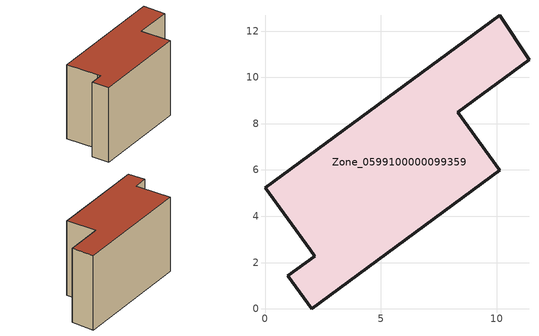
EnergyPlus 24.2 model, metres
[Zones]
Zone_0599100000099359
 floor ground (C_G): 0.98,1.42 2.15,2.28 1.95,2.55 0,5.22 10.14,12.68 11.4,10.75 8.32,8.49 10.14,5.99 2.02,0 z0
 wall outside (C_F): 2.15,2.28 0.98,1.42 2.02,0 10.14,5.99 8.32,8.49 11.4,10.75 10.14,12.68 0,5.22 1.95,2.55 2.15,2.28 z0:7.58
 roof outside (C_R): 10.14,5.99 8.32,8.49 11.4,10.75 10.14,12.68 0,5.22 1.95,2.55 2.15,2.28 0.98,1.42 2.02,0 z7.58
[BUILDING]
Pand.0599100000099359: North Axis=0; Terrain=City; Loads Convergence Tolerance Value=0.04; Temperature Convergence Tolerance Value=0.4; Solar Distribution=FullExterior; Maximum Number of Warmup Days=25; Minimum Number of Warmup Days=1
[Site:Location]
Rotterdam.The.Hague.AP_ZH_NLD Design_Conditions: Latitude=51.96; Longitude=4.45; Time Zone=1; Elevation=-4.5
[SITE:GROUNDTEMPERATURE:BUILDINGSURFACE]
18, 18, 18, 18, 18, 18, 18, 18, 18, 18, 18, 18
[MATERIAL] Thermal Absorptance=0.9; Solar Absorptance=0.7; Visible Absorptance=0.7
Name | Roughness | Thickness | Conductivity | Density | Specific Heat
G.TI.1975-1991 | MediumSmooth | 0.15 | 0.288461 | 540 | 1210
F.TI.1975-1991 | Rough | 0.3 | 0.230769 | 1920 | 840
R.TI.1975-1991 | MediumRough | 0.2 | 0.153846 | 1500 | 1000
[CONSTRUCTION]
C_G: G.TI.1975-1991
C_F: F.TI.1975-1991
C_R: R.TI.1975-1991
[ZONE]
Zone_0599100000099359: Type=1; Multiplier=1; Ceiling Height=Autocalculate; Volume=Autocalculate; Floor Area=autocalculate; Part of Total Floor Area=Yes
[ZONEINFILTRATION:DESIGNFLOWRATE]
Infil_Zone_0599100000099359: Zone or ZoneList or Space or SpaceList=Zone_0599100000099359; Schedule=AlwaysOn; Design Flow Rate Calculation Method=Flow/Area; Flow Rate per Floor Area=0.003; Constant Term Coefficient=1; Temperature Term Coefficient=0; Velocity Term Coefficient=0; Velocity Squared Term Coefficient=0
[HVACTEMPLATE:ZONE:IDEALLOADSAIRSYSTEM]
Zone_0599100000099359: Maximum Heating Supply Air Temperature=50; Minimum Cooling Supply Air Temperature=13; Maximum Heating Supply Air Humidity Ratio=0.0156; Minimum Cooling Supply Air Humidity Ratio=0.0077; Heating Limit=NoLimit; Cooling Limit=NoLimit; Dehumidification Control Type=ConstantSensibleHeatRatio; Cooling Sensible Heat Ratio=0.7; Dehumidification Setpoint=60; Humidification Control Type=None; Humidification Setpoint=30; Outdoor Air Method=None; Outdoor Air Flow Rate per Person=0.00944; Outdoor Air Flow Rate per Zone Floor Area=0; Outdoor Air Flow Rate per Zone=0; Demand Controlled Ventilation Type=None; Outdoor Air Economizer Type=NoEconomizer; Heat Recovery Type=None; Sensible Heat Recovery Effectiveness=0.7; Latent Heat Recovery Effectiveness=0.65
[ZONECONTROL:THERMOSTAT]
ThermostatControl_Zone_0599100000099359: Zone or ZoneList=Zone_0599100000099359; Control Type Schedule=DualSetpointControlType; Control 1=Thermostat_Zone_0599100000099359; Temperature Difference Between Cutout And Setpoint=0
[THERMOSTATSETPOINT:DUALSETPOINT]
Thermostat_Zone_0599100000099359: Heating Setpoint Temperature Schedule=HeatingSetpoint_Zone_0599100000099359; Cooling Setpoint Temperature Schedule=CoolingSetpoint_Zone_0599100000099359
[SCHEDULE:COMPACT]
HeatingSetpoint_Zone_0599100000099359: Through: 12/31, For: AllDays, Until: 24:00, 21
CoolingSetpoint_Zone_0599100000099359: Through: 12/31, For: AllDays, Until: 24:00, 24
DualSetpointControlType: Through: 12/31, For: AllDays, Until: 24:00, 4
AlwaysOn: Through: 12/31, For: AllDays, Until: 24:00, 1
